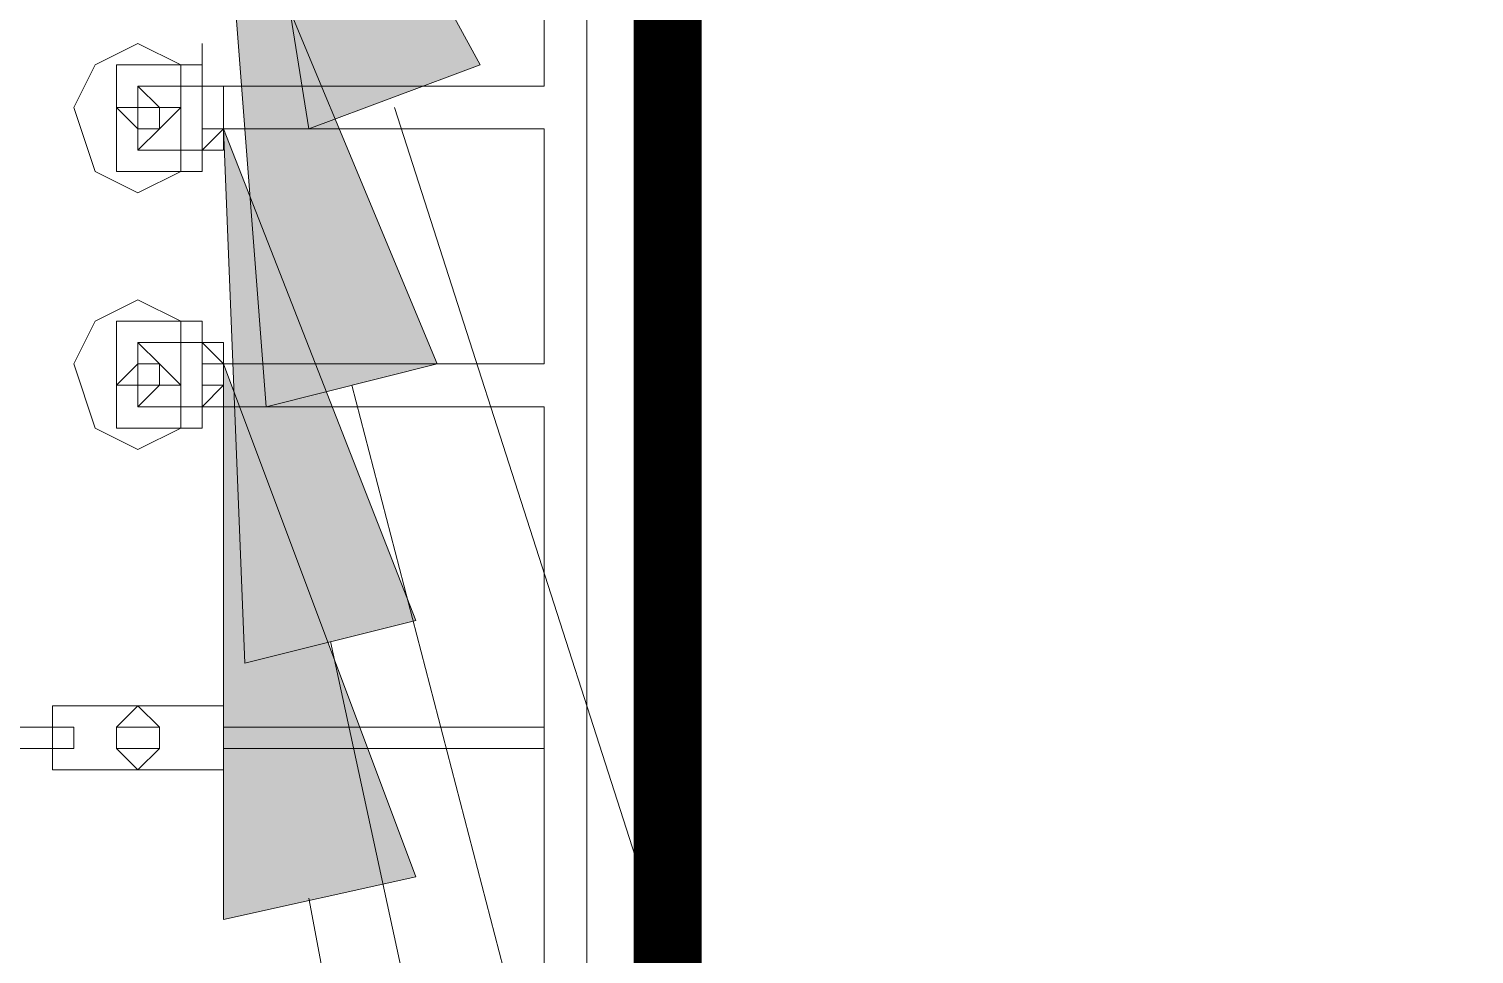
# Model space of a CAD drawing. Header units: inches. Extents: x -1128 to 651, y 96 to 845.
# Drawn here: x -1093.171 to -1091.251, y 690.893 to 692.122 of the extents above; entities that cross this region are included whole.
import ezdxf

# ---------------------------------------------------------------- set-up
doc = ezdxf.new("R2010")
doc.units = ezdxf.units.IN
doc.header["$MEASUREMENT"] = 0
doc.linetypes.add('DIVIDE', pattern=[1.25, 0.5, -0.25, 0, -0.25, 0, -0.25])
doc.layers.add('Cables', color=7, linetype='Continuous', lineweight=0)
doc.layers.add('Layout', color=6, linetype='Continuous', lineweight=18)
doc.layers.add('Layer 1', color=7, linetype='Continuous')

msp = doc.modelspace()

# ---------------------------------------------------------------- hatches: boundary and pattern name
at = {"layer": 'Layer 1', "lineweight": 0}
for points in [[(-1092.7992, 691.9897), (-1092.9127, 692.6997), (-1092.5719, 692.0748)], [(-1092.856, 691.6204), (-1092.9127, 692.3589), (-1092.6288, 691.6772)], [(-1092.8844, 691.2797), (-1092.9127, 691.9897), (-1092.6572, 691.3364)], [(-1092.9127, 690.9389), (-1092.9127, 691.6772), (-1092.6572, 690.9956)]]:
    msp.add_hatch(color=0, dxfattribs=at).paths.add_polyline_path(points)

# ---------------------------------------------------------------- linework, layer by layer
at = {"layer": 'Cables', "color": 0, "lineweight": 0}
for p, q in [((-1092.4868, 692.0464), (-1092.4868, 692.3304)), ((-1092.4868, 691.6772), (-1092.4868, 691.9897))]:
    msp.add_line(p, q, dxfattribs=at)
for points in [[(-1092.4299, 690.2753), (-1092.4299, 693.012)], [(-1093.0264, 692.1032), (-1093.0832, 692.0748), (-1093.1116, 692.0181), (-1093.0832, 691.9328), (-1093.0264, 691.9045), (-1092.9696, 691.9328)], [(-1093.0264, 692.1032), (-1093.0832, 692.0748), (-1093.1116, 692.0181), (-1093.0832, 691.9328), (-1093.0264, 691.9045), (-1092.9696, 691.9328)], [(-1093.0264, 692.1032), (-1092.9696, 692.0748), (-1092.9411, 692.0748), (-1092.9411, 692.0464), (-1092.9127, 692.0464), (-1092.9127, 691.9897), (-1092.9411, 691.9612), (-1092.9411, 691.9328), (-1092.9696, 691.9328)], [(-1093.0264, 692.1032), (-1092.9696, 692.0748), (-1092.9411, 692.0748), (-1092.9411, 692.0464), (-1092.9127, 692.0464), (-1092.9127, 691.9897), (-1092.9411, 691.9612), (-1092.9411, 691.9328), (-1092.9696, 691.9328)], [(-1092.9411, 692.0748), (-1092.9411, 692.1032)], [(-1092.9411, 692.0464), (-1092.9411, 692.0748)], [(-1092.9411, 692.0464), (-1092.9411, 692.0748)], [(-1092.9411, 692.0464), (-1092.9411, 692.0748)], [(-1092.9411, 692.0464), (-1092.9411, 692.0748)], [(-1092.998, 692.0181), (-1093.0264, 692.0464), (-1093.0264, 692.0181), (-1093.0547, 692.0181), (-1093.0264, 691.9897), (-1092.998, 691.9897), (-1092.998, 692.0181), (-1093.0264, 692.0464), (-1093.0264, 692.0181), (-1093.0547, 692.0181), (-1093.0264, 691.9897), (-1092.998, 691.9897), (-1092.998, 692.0181)], [(-1092.998, 692.0181), (-1093.0264, 692.0464), (-1093.0264, 692.0181), (-1093.0547, 692.0181), (-1093.0264, 691.9897), (-1092.998, 691.9897), (-1092.998, 692.0181), (-1093.0264, 692.0464), (-1093.0264, 692.0181), (-1093.0547, 692.0181), (-1093.0264, 691.9897), (-1092.998, 691.9897), (-1092.998, 692.0181), (-1093.0264, 692.0181), (-1093.0264, 691.9897), (-1092.998, 691.9897), (-1092.998, 692.0181), (-1093.0264, 692.0181), (-1093.0264, 691.9897), (-1092.998, 691.9897), (-1092.998, 692.0181)], [(-1092.998, 692.0181), (-1093.0264, 692.0464), (-1093.0264, 692.0181), (-1093.0547, 692.0181), (-1093.0264, 691.9897), (-1092.998, 691.9897), (-1092.998, 692.0181), (-1093.0264, 692.0464), (-1093.0264, 692.0181), (-1093.0547, 692.0181), (-1093.0264, 691.9897), (-1092.998, 691.9897), (-1092.998, 692.0181)], [(-1092.9696, 692.0181), (-1092.998, 692.0181), (-1093.0264, 692.0464), (-1093.0264, 692.0181), (-1093.0547, 692.0181), (-1093.0264, 691.9897), (-1093.0264, 691.9612), (-1092.998, 691.9897), (-1092.9696, 692.0181)], [(-1092.998, 692.0181), (-1093.0264, 692.0464), (-1093.0264, 692.0181), (-1093.0547, 692.0181), (-1093.0264, 691.9897), (-1092.998, 691.9897), (-1092.998, 692.0181)], [(-1092.9127, 692.0464), (-1093.0264, 692.0464)], [(-1092.9411, 692.0181), (-1092.9411, 692.0464)], [(-1092.9411, 692.0181), (-1092.9411, 692.0464)], [(-1092.9411, 692.0181), (-1092.9411, 692.0464)], [(-1092.9411, 691.9612), (-1092.9411, 692.0464)], [(-1092.9411, 691.9612), (-1092.9411, 692.0464)], [(-1092.9411, 692.0181), (-1092.9411, 692.0464)], [(-1092.9127, 692.0464), (-1092.9411, 692.0464)], [(-1092.998, 692.0181), (-1093.0264, 692.0181), (-1093.0264, 691.9897), (-1092.998, 691.9897), (-1092.998, 692.0181), (-1093.0264, 692.0181), (-1093.0264, 691.9897), (-1092.998, 691.9897), (-1092.998, 692.0181)], [(-1092.998, 692.0181), (-1093.0264, 692.0181), (-1093.0264, 691.9897), (-1092.998, 691.9897), (-1092.998, 692.0181), (-1093.0264, 692.0181), (-1093.0264, 691.9897), (-1092.998, 691.9897), (-1092.998, 692.0181)], [(-1092.998, 692.0181), (-1093.0264, 692.0181), (-1093.0264, 691.9897), (-1092.998, 691.9897), (-1092.998, 692.0181), (-1093.0264, 692.0181), (-1093.0264, 691.9897), (-1092.998, 691.9897), (-1092.998, 692.0181)], [(-1092.9411, 691.9897), (-1092.9411, 692.0181)], [(-1092.9411, 691.9612), (-1092.9411, 691.9897)], [(-1092.9411, 691.9612), (-1092.9411, 691.9897)], [(-1092.9411, 691.9612), (-1092.9411, 691.9897)], [(-1092.9411, 691.9897), (-1092.9127, 691.9897)], [(-1092.9127, 691.9897), (-1092.4868, 691.9897)], [(-1093.0264, 691.9612), (-1092.9127, 691.9612)], [(-1093.0264, 691.7625), (-1093.0832, 691.734), (-1093.1116, 691.6772), (-1093.0832, 691.592), (-1093.0264, 691.5636), (-1092.9696, 691.592)], [(-1093.0264, 691.7625), (-1093.0832, 691.734), (-1093.1116, 691.6772), (-1093.0832, 691.592), (-1093.0264, 691.5636), (-1092.9696, 691.592)], [(-1093.0264, 691.7625), (-1092.9696, 691.734), (-1092.9411, 691.734), (-1092.9411, 691.7056), (-1092.9127, 691.6772), (-1092.9127, 691.6489), (-1092.9411, 691.6204), (-1092.9411, 691.592), (-1092.9696, 691.592)], [(-1093.0264, 691.7625), (-1092.9696, 691.734), (-1092.9411, 691.734), (-1092.9411, 691.7056), (-1092.9127, 691.6772), (-1092.9127, 691.6489), (-1092.9411, 691.6204), (-1092.9411, 691.592), (-1092.9696, 691.592)], [(-1092.9411, 691.7056), (-1092.9411, 691.734)], [(-1092.9411, 691.7056), (-1092.9411, 691.734)], [(-1092.9411, 691.7056), (-1092.9411, 691.734)], [(-1092.9411, 691.7056), (-1092.9411, 691.734)], [(-1092.9696, 691.6489), (-1092.998, 691.6772), (-1093.0264, 691.7056), (-1093.0264, 691.6772), (-1093.0547, 691.6489), (-1093.0264, 691.6489), (-1093.0264, 691.6204), (-1092.998, 691.6489), (-1092.9696, 691.6489)], [(-1092.9127, 691.7056), (-1093.0264, 691.7056)], [(-1092.9411, 691.6772), (-1092.9411, 691.7056)], [(-1092.998, 691.6489), (-1092.998, 691.6772), (-1093.0264, 691.6772), (-1093.0547, 691.6489), (-1093.0264, 691.6489), (-1093.0264, 691.6204), (-1092.998, 691.6489), (-1092.998, 691.6772), (-1093.0264, 691.6772), (-1093.0547, 691.6489), (-1093.0264, 691.6489), (-1093.0264, 691.6204), (-1092.998, 691.6489)], [(-1092.998, 691.6489), (-1092.998, 691.6772), (-1093.0264, 691.6772), (-1093.0547, 691.6489), (-1092.998, 691.6489), (-1092.998, 691.6772), (-1093.0264, 691.6772), (-1093.0547, 691.6489), (-1092.998, 691.6489), (-1092.998, 691.6772), (-1093.0264, 691.6772), (-1093.0264, 691.6489), (-1092.998, 691.6489), (-1092.998, 691.6772), (-1093.0264, 691.6772), (-1093.0264, 691.6489), (-1092.998, 691.6489)], [(-1092.998, 691.6489), (-1092.998, 691.6772), (-1093.0264, 691.6772), (-1093.0547, 691.6489), (-1092.998, 691.6489), (-1092.998, 691.6772), (-1093.0264, 691.6772), (-1093.0547, 691.6489), (-1092.998, 691.6489)], [(-1092.998, 691.6489), (-1092.998, 691.6772), (-1093.0264, 691.6772), (-1093.0547, 691.6489), (-1093.0264, 691.6489), (-1093.0264, 691.6204), (-1092.998, 691.6489)], [(-1092.998, 691.6489), (-1092.998, 691.6772), (-1093.0264, 691.6772), (-1093.0264, 691.6489), (-1092.998, 691.6489), (-1092.998, 691.6772), (-1093.0264, 691.6772), (-1093.0264, 691.6489), (-1092.998, 691.6489), (-1092.998, 691.6772), (-1093.0264, 691.6772), (-1093.0264, 691.6489), (-1092.998, 691.6489), (-1092.998, 691.6772), (-1093.0264, 691.6772), (-1093.0264, 691.6489), (-1092.998, 691.6489)], [(-1092.998, 691.6489), (-1092.998, 691.6772), (-1093.0264, 691.6772), (-1093.0264, 691.6489), (-1092.998, 691.6489), (-1092.998, 691.6772), (-1093.0264, 691.6772), (-1093.0264, 691.6489), (-1092.998, 691.6489)], [(-1092.9411, 691.6489), (-1092.9411, 691.6772)], [(-1092.9411, 691.6489), (-1092.9411, 691.6772)], [(-1092.9411, 691.6489), (-1092.9411, 691.6772)], [(-1092.9411, 691.6489), (-1092.9411, 691.6772)], [(-1092.9127, 691.6772), (-1092.9411, 691.6772)], [(-1092.9411, 691.6204), (-1092.9411, 691.6489)], [(-1092.9411, 691.6204), (-1092.9411, 691.6489)], [(-1092.9411, 691.6204), (-1092.9411, 691.6489)], [(-1092.9411, 691.6204), (-1092.9411, 691.6489)], [(-1092.9411, 691.6204), (-1092.9411, 691.6489)], [(-1092.9411, 691.6489), (-1092.9127, 691.6489)], [(-1093.0264, 691.6204), (-1092.9127, 691.6204)], [(-1092.9127, 691.6204), (-1092.4868, 691.6204)], [(-1092.4868, 690.2753), (-1092.4868, 691.6204)], [(-1093.1399, 691.1661), (-1093.1399, 691.1376), (-1093.1399, 691.2228), (-1093.1399, 691.1661)], [(-1093.1399, 691.2228), (-1093.0264, 691.2228)], [(-1092.998, 691.1661), (-1092.998, 691.1945), (-1093.0264, 691.2228), (-1093.0547, 691.1945), (-1093.0547, 691.1661), (-1093.0264, 691.1376), (-1092.998, 691.1661)], [(-1093.0547, 691.1661), (-1093.0264, 691.1376), (-1092.998, 691.1661), (-1092.998, 691.1945), (-1093.0264, 691.2228), (-1093.0547, 691.1945), (-1093.0547, 691.1661)], [(-1092.9127, 691.2228), (-1093.0264, 691.2228)], [(-1093.7932, 691.1945), (-1093.1116, 691.1945)], [(-1092.998, 691.1661), (-1092.998, 691.1945), (-1093.0264, 691.1945), (-1093.0547, 691.1945), (-1093.0547, 691.1661), (-1092.998, 691.1661), (-1092.998, 691.1945), (-1093.0547, 691.1945), (-1093.0547, 691.1661), (-1092.998, 691.1661)], [(-1092.998, 691.1661), (-1092.998, 691.1945), (-1093.0264, 691.1945), (-1093.0547, 691.1945), (-1093.0547, 691.1661), (-1092.998, 691.1661)], [(-1092.998, 691.1661), (-1092.998, 691.1945), (-1093.0264, 691.1945), (-1093.0547, 691.1945), (-1093.0547, 691.1661), (-1092.998, 691.1661)], [(-1093.7932, 691.1661), (-1093.1116, 691.1661)], [(-1092.9127, 691.1661), (-1092.4868, 691.1661)], [(-1093.0264, 691.1376), (-1093.1399, 691.1376)], [(-1093.0264, 691.1376), (-1092.9127, 691.1376)]]:
    msp.add_lwpolyline(points, dxfattribs=at)
for points, knots in [([(-1093.0547, 691.9328), (-1093.0547, 691.9328), (-1093.0547, 692.0748), (-1093.0547, 692.0748), (-1093.0547, 692.0748), (-1093.0547, 691.9328), (-1093.0547, 691.9328)], [0, 0, 0, 0, 1, 1, 1, 2, 2, 2, 2]), ([(-1092.9696, 692.0748), (-1092.9696, 692.0748), (-1093.0547, 692.0748), (-1093.0547, 692.0748), (-1093.0547, 692.0748), (-1092.9696, 692.0748), (-1092.9696, 692.0748)], [0, 0, 0, 0, 1, 1, 1, 2, 2, 2, 2]), ([(-1093.0547, 692.0748), (-1093.0547, 692.0748), (-1093.0547, 691.9328), (-1093.0547, 691.9328), (-1093.0547, 691.9328), (-1093.0547, 692.0748), (-1093.0547, 692.0748)], [0, 0, 0, 0, 1, 1, 1, 2, 2, 2, 2]), ([(-1093.0547, 692.0748), (-1093.0547, 692.0748), (-1092.9696, 692.0748), (-1092.9696, 692.0748), (-1092.9696, 692.0748), (-1093.0547, 692.0748), (-1093.0547, 692.0748)], [0, 0, 0, 0, 1, 1, 1, 2, 2, 2, 2]), ([(-1092.9696, 692.0748), (-1092.9696, 692.0748), (-1092.9411, 692.0748), (-1092.9411, 692.0748), (-1092.9411, 692.0748), (-1092.9696, 692.0748), (-1092.9696, 692.0748)], [0, 0, 0, 0, 1, 1, 1, 2, 2, 2, 2]), ([(-1092.9696, 691.9328), (-1092.9696, 691.9328), (-1092.9696, 692.0748), (-1092.9696, 692.0748), (-1092.9696, 692.0748), (-1092.9696, 691.9328), (-1092.9696, 691.9328), (-1092.9696, 691.9328), (-1092.9696, 692.0748), (-1092.9696, 692.0748), (-1092.9696, 692.0748), (-1092.9696, 691.9328), (-1092.9696, 691.9328), (-1092.9696, 691.9328), (-1092.9411, 691.9328), (-1092.9411, 691.9328), (-1092.9411, 691.9328), (-1092.9696, 691.9328), (-1092.9696, 691.9328)], [0, 0, 0, 0, 1, 1, 1, 2, 2, 2, 3, 3, 3, 4, 4, 4, 5, 5, 5, 6, 6, 6, 6]), ([(-1092.9696, 692.0748), (-1092.9696, 692.0748), (-1092.9696, 691.9328), (-1092.9696, 691.9328), (-1092.9696, 691.9328), (-1092.9696, 692.0748), (-1092.9696, 692.0748)], [0, 0, 0, 0, 1, 1, 1, 2, 2, 2, 2]), ([(-1092.9411, 692.0748), (-1092.9411, 692.0748), (-1092.9696, 692.0748), (-1092.9696, 692.0748), (-1092.9696, 692.0748), (-1092.9411, 692.0748), (-1092.9411, 692.0748), (-1092.9411, 692.0748), (-1092.9411, 691.9328), (-1092.9411, 691.9328), (-1092.9411, 691.9328), (-1092.9411, 692.0748), (-1092.9411, 692.0748)], [0, 0, 0, 0, 1, 1, 1, 2, 2, 2, 3, 3, 3, 4, 4, 4, 4]), ([(-1092.9696, 691.9328), (-1092.9696, 691.9328), (-1092.9696, 692.0748), (-1092.9696, 692.0748), (-1092.9696, 692.0748), (-1092.9696, 691.9328), (-1092.9696, 691.9328)], [0, 0, 0, 0, 1, 1, 1, 2, 2, 2, 2]), ([(-1092.9411, 691.9328), (-1092.9411, 691.9328), (-1092.9411, 692.0748), (-1092.9411, 692.0748), (-1092.9411, 692.0748), (-1092.9411, 691.9328), (-1092.9411, 691.9328)], [0, 0, 0, 0, 1, 1, 1, 2, 2, 2, 2]), ([(-1092.9411, 692.0181), (-1092.9411, 692.0181), (-1092.9411, 692.0748), (-1092.9411, 692.0748), (-1092.9411, 692.0748), (-1092.9411, 692.0181), (-1092.9411, 692.0181)], [0, 0, 0, 0, 1, 1, 1, 2, 2, 2, 2]), ([(-1092.9411, 692.0748), (-1092.9411, 692.0748), (-1092.9411, 692.0181), (-1092.9411, 692.0181), (-1092.9411, 692.0181), (-1092.9411, 692.0748), (-1092.9411, 692.0748), (-1092.9411, 692.0748), (-1092.9411, 692.0181), (-1092.9411, 692.0181), (-1092.9411, 692.0181), (-1092.9411, 692.0748), (-1092.9411, 692.0748)], [0, 0, 0, 0, 1, 1, 1, 2, 2, 2, 3, 3, 3, 4, 4, 4, 4]), ([(-1092.9411, 692.0464), (-1092.9411, 692.0464), (-1092.9411, 692.0181), (-1092.9411, 692.0181), (-1092.9411, 692.0181), (-1092.9411, 692.0464), (-1092.9411, 692.0464), (-1092.9411, 692.0464), (-1092.9411, 691.9612), (-1092.9411, 691.9612), (-1092.9411, 691.9612), (-1092.9411, 692.0464), (-1092.9411, 692.0464)], [0, 0, 0, 0, 1, 1, 1, 2, 2, 2, 3, 3, 3, 4, 4, 4, 4]), ([(-1092.9411, 692.0464), (-1092.9411, 692.0464), (-1092.9411, 691.9612), (-1092.9411, 691.9612), (-1092.9411, 691.9612), (-1092.9411, 692.0464), (-1092.9411, 692.0464)], [0, 0, 0, 0, 1, 1, 1, 2, 2, 2, 2]), ([(-1092.9411, 691.9612), (-1092.9411, 691.9612), (-1092.9411, 692.0464), (-1092.9411, 692.0464), (-1092.9411, 692.0464), (-1092.9411, 691.9612), (-1092.9411, 691.9612), (-1092.9411, 691.9612), (-1092.9411, 692.0464), (-1092.9411, 692.0464), (-1092.9411, 692.0464), (-1092.9411, 691.9612), (-1092.9411, 691.9612)], [0, 0, 0, 0, 1, 1, 1, 2, 2, 2, 3, 3, 3, 4, 4, 4, 4]), ([(-1092.9411, 692.0181), (-1092.9411, 692.0181), (-1092.9411, 692.0464), (-1092.9411, 692.0464), (-1092.9411, 692.0464), (-1092.9411, 692.0181), (-1092.9411, 692.0181)], [0, 0, 0, 0, 1, 1, 1, 2, 2, 2, 2]), ([(-1092.9411, 692.0464), (-1092.9411, 692.0464), (-1092.9411, 691.9612), (-1092.9411, 691.9612), (-1092.9411, 691.9612), (-1092.9411, 692.0464), (-1092.9411, 692.0464)], [0, 0, 0, 0, 1, 1, 1, 2, 2, 2, 2]), ([(-1092.9411, 692.0181), (-1092.9411, 692.0181), (-1092.9411, 692.0464), (-1092.9411, 692.0464), (-1092.9411, 692.0464), (-1092.9411, 692.0181), (-1092.9411, 692.0181)], [0, 0, 0, 0, 1, 1, 1, 2, 2, 2, 2]), ([(-1092.9411, 692.0464), (-1092.9411, 692.0464), (-1092.9411, 692.0181), (-1092.9411, 692.0181), (-1092.9411, 692.0181), (-1092.9411, 692.0464), (-1092.9411, 692.0464)], [0, 0, 0, 0, 1, 1, 1, 2, 2, 2, 2]), ([(-1092.9411, 692.0464), (-1092.9411, 692.0464), (-1092.9411, 691.9612), (-1092.9411, 691.9612), (-1092.9411, 691.9612), (-1092.9411, 692.0464), (-1092.9411, 692.0464), (-1092.9411, 692.0464), (-1092.9411, 691.9612), (-1092.9411, 691.9612), (-1092.9411, 691.9612), (-1092.9411, 692.0464), (-1092.9411, 692.0464)], [0, 0, 0, 0, 1, 1, 1, 2, 2, 2, 3, 3, 3, 4, 4, 4, 4]), ([(-1092.9411, 691.9897), (-1092.9411, 691.9897), (-1092.9411, 692.0464), (-1092.9411, 692.0464), (-1092.9411, 692.0464), (-1092.9411, 691.9897), (-1092.9411, 691.9897)], [0, 0, 0, 0, 1, 1, 1, 2, 2, 2, 2]), ([(-1092.9127, 692.0464), (-1092.9127, 692.0464), (-1092.9127, 691.9897), (-1092.9127, 691.9897), (-1092.9127, 691.9897), (-1092.9127, 692.0464), (-1092.9127, 692.0464), (-1092.9127, 692.0464), (-1092.4868, 692.0464), (-1092.4868, 692.0464)], [0, 0, 0, 0, 1, 1, 1, 2, 2, 2, 3, 3, 3, 3]), ([(-1092.9411, 691.9612), (-1092.9411, 691.9612), (-1092.9411, 691.9897), (-1092.9411, 691.9897), (-1092.9411, 691.9897), (-1092.9411, 691.9612), (-1092.9411, 691.9612)], [0, 0, 0, 0, 1, 1, 1, 2, 2, 2, 2]), ([(-1092.9411, 691.9897), (-1092.9411, 691.9897), (-1092.9411, 691.9612), (-1092.9411, 691.9612), (-1092.9411, 691.9612), (-1092.9411, 691.9897), (-1092.9411, 691.9897), (-1092.9411, 691.9897), (-1092.9411, 691.9612), (-1092.9411, 691.9612), (-1092.9411, 691.9612), (-1092.9411, 691.9897), (-1092.9411, 691.9897)], [0, 0, 0, 0, 1, 1, 1, 2, 2, 2, 3, 3, 3, 4, 4, 4, 4]), ([(-1092.9696, 691.9328), (-1092.9696, 691.9328), (-1093.0547, 691.9328), (-1093.0547, 691.9328), (-1093.0547, 691.9328), (-1092.9696, 691.9328), (-1092.9696, 691.9328)], [0, 0, 0, 0, 1, 1, 1, 2, 2, 2, 2]), ([(-1093.0547, 691.9328), (-1093.0547, 691.9328), (-1092.9696, 691.9328), (-1092.9696, 691.9328), (-1092.9696, 691.9328), (-1093.0547, 691.9328), (-1093.0547, 691.9328)], [0, 0, 0, 0, 1, 1, 1, 2, 2, 2, 2]), ([(-1092.9696, 691.9328), (-1092.9696, 691.9328), (-1092.9411, 691.9328), (-1092.9411, 691.9328), (-1092.9411, 691.9328), (-1092.9696, 691.9328), (-1092.9696, 691.9328)], [0, 0, 0, 0, 1, 1, 1, 2, 2, 2, 2]), ([(-1093.0547, 691.592), (-1093.0547, 691.592), (-1093.0547, 691.734), (-1093.0547, 691.734), (-1093.0547, 691.734), (-1093.0547, 691.592), (-1093.0547, 691.592)], [0, 0, 0, 0, 1, 1, 1, 2, 2, 2, 2]), ([(-1092.9696, 691.734), (-1092.9696, 691.734), (-1093.0547, 691.734), (-1093.0547, 691.734), (-1093.0547, 691.734), (-1092.9696, 691.734), (-1092.9696, 691.734)], [0, 0, 0, 0, 1, 1, 1, 2, 2, 2, 2]), ([(-1093.0547, 691.734), (-1093.0547, 691.734), (-1093.0547, 691.592), (-1093.0547, 691.592), (-1093.0547, 691.592), (-1093.0547, 691.734), (-1093.0547, 691.734)], [0, 0, 0, 0, 1, 1, 1, 2, 2, 2, 2]), ([(-1093.0547, 691.734), (-1093.0547, 691.734), (-1092.9696, 691.734), (-1092.9696, 691.734), (-1092.9696, 691.734), (-1093.0547, 691.734), (-1093.0547, 691.734)], [0, 0, 0, 0, 1, 1, 1, 2, 2, 2, 2]), ([(-1092.9696, 691.592), (-1092.9696, 691.592), (-1092.9696, 691.734), (-1092.9696, 691.734), (-1092.9696, 691.734), (-1092.9696, 691.592), (-1092.9696, 691.592), (-1092.9696, 691.592), (-1093.0547, 691.592), (-1093.0547, 691.592), (-1093.0547, 691.592), (-1092.9696, 691.592), (-1092.9696, 691.592)], [0, 0, 0, 0, 1, 1, 1, 2, 2, 2, 3, 3, 3, 4, 4, 4, 4]), ([(-1092.9411, 691.734), (-1092.9411, 691.734), (-1092.9696, 691.734), (-1092.9696, 691.734), (-1092.9696, 691.734), (-1092.9411, 691.734), (-1092.9411, 691.734)], [0, 0, 0, 0, 1, 1, 1, 2, 2, 2, 2]), ([(-1092.9696, 691.734), (-1092.9696, 691.734), (-1092.9411, 691.734), (-1092.9411, 691.734), (-1092.9411, 691.734), (-1092.9696, 691.734), (-1092.9696, 691.734), (-1092.9696, 691.734), (-1092.9696, 691.592), (-1092.9696, 691.592), (-1092.9696, 691.592), (-1092.9696, 691.734), (-1092.9696, 691.734), (-1092.9696, 691.734), (-1092.9696, 691.592), (-1092.9696, 691.592), (-1092.9696, 691.592), (-1092.9696, 691.734), (-1092.9696, 691.734)], [0, 0, 0, 0, 1, 1, 1, 2, 2, 2, 3, 3, 3, 4, 4, 4, 5, 5, 5, 6, 6, 6, 6]), ([(-1092.9696, 691.592), (-1092.9696, 691.592), (-1092.9696, 691.734), (-1092.9696, 691.734), (-1092.9696, 691.734), (-1092.9696, 691.592), (-1092.9696, 691.592)], [0, 0, 0, 0, 1, 1, 1, 2, 2, 2, 2]), ([(-1092.9411, 691.592), (-1092.9411, 691.592), (-1092.9411, 691.734), (-1092.9411, 691.734), (-1092.9411, 691.734), (-1092.9411, 691.592), (-1092.9411, 691.592)], [0, 0, 0, 0, 1, 1, 1, 2, 2, 2, 2]), ([(-1092.9411, 691.734), (-1092.9411, 691.734), (-1092.9411, 691.592), (-1092.9411, 691.592), (-1092.9411, 691.592), (-1092.9411, 691.734), (-1092.9411, 691.734)], [0, 0, 0, 0, 1, 1, 1, 2, 2, 2, 2]), ([(-1092.9411, 691.7056), (-1092.9411, 691.7056), (-1092.9411, 691.6204), (-1092.9411, 691.6204), (-1092.9411, 691.6204), (-1092.9411, 691.7056), (-1092.9411, 691.7056)], [0, 0, 0, 0, 1, 1, 1, 2, 2, 2, 2]), ([(-1092.9411, 691.7056), (-1092.9411, 691.7056), (-1092.9411, 691.6489), (-1092.9411, 691.6489), (-1092.9411, 691.6489), (-1092.9411, 691.7056), (-1092.9411, 691.7056)], [0, 0, 0, 0, 1, 1, 1, 2, 2, 2, 2]), ([(-1092.9411, 691.7056), (-1092.9411, 691.7056), (-1092.9411, 691.6204), (-1092.9411, 691.6204), (-1092.9411, 691.6204), (-1092.9411, 691.7056), (-1092.9411, 691.7056)], [0, 0, 0, 0, 1, 1, 1, 2, 2, 2, 2]), ([(-1092.9411, 691.7056), (-1092.9411, 691.7056), (-1092.9411, 691.6204), (-1092.9411, 691.6204), (-1092.9411, 691.6204), (-1092.9411, 691.7056), (-1092.9411, 691.7056), (-1092.9411, 691.7056), (-1092.9411, 691.6204), (-1092.9411, 691.6204), (-1092.9411, 691.6204), (-1092.9411, 691.7056), (-1092.9411, 691.7056)], [0, 0, 0, 0, 1, 1, 1, 2, 2, 2, 3, 3, 3, 4, 4, 4, 4]), ([(-1092.9411, 691.7056), (-1092.9411, 691.7056), (-1092.9411, 691.6489), (-1092.9411, 691.6489), (-1092.9411, 691.6489), (-1092.9411, 691.7056), (-1092.9411, 691.7056), (-1092.9411, 691.7056), (-1092.9411, 691.6204), (-1092.9411, 691.6204), (-1092.9411, 691.6204), (-1092.9411, 691.7056), (-1092.9411, 691.7056)], [0, 0, 0, 0, 1, 1, 1, 2, 2, 2, 3, 3, 3, 4, 4, 4, 4]), ([(-1092.9411, 691.6489), (-1092.9411, 691.6489), (-1092.9411, 691.7056), (-1092.9411, 691.7056), (-1092.9411, 691.7056), (-1092.9411, 691.6489), (-1092.9411, 691.6489)], [0, 0, 0, 0, 1, 1, 1, 2, 2, 2, 2]), ([(-1092.9411, 691.7056), (-1092.9411, 691.7056), (-1092.9411, 691.6204), (-1092.9411, 691.6204), (-1092.9411, 691.6204), (-1092.9411, 691.7056), (-1092.9411, 691.7056), (-1092.9411, 691.7056), (-1092.9411, 691.6489), (-1092.9411, 691.6489), (-1092.9411, 691.6489), (-1092.9411, 691.7056), (-1092.9411, 691.7056), (-1092.9411, 691.7056), (-1092.9411, 691.6204), (-1092.9411, 691.6204), (-1092.9411, 691.6204), (-1092.9411, 691.7056), (-1092.9411, 691.7056)], [0, 0, 0, 0, 1, 1, 1, 2, 2, 2, 3, 3, 3, 4, 4, 4, 5, 5, 5, 6, 6, 6, 6]), ([(-1092.9411, 691.7056), (-1092.9411, 691.7056), (-1092.9411, 691.6204), (-1092.9411, 691.6204), (-1092.9411, 691.6204), (-1092.9411, 691.7056), (-1092.9411, 691.7056)], [0, 0, 0, 0, 1, 1, 1, 2, 2, 2, 2]), ([(-1092.9411, 691.7056), (-1092.9411, 691.7056), (-1092.9411, 691.6772), (-1092.9411, 691.6772), (-1092.9411, 691.6772), (-1092.9411, 691.7056), (-1092.9411, 691.7056), (-1092.9411, 691.7056), (-1092.9411, 691.6772), (-1092.9411, 691.6772), (-1092.9411, 691.6772), (-1092.9411, 691.7056), (-1092.9411, 691.7056)], [0, 0, 0, 0, 1, 1, 1, 2, 2, 2, 3, 3, 3, 4, 4, 4, 4]), ([(-1092.9411, 691.6772), (-1092.9411, 691.6772), (-1092.9411, 691.7056), (-1092.9411, 691.7056), (-1092.9411, 691.7056), (-1092.9411, 691.6772), (-1092.9411, 691.6772)], [0, 0, 0, 0, 1, 1, 1, 2, 2, 2, 2]), ([(-1092.9411, 691.6489), (-1092.9411, 691.6489), (-1092.9411, 691.6772), (-1092.9411, 691.6772), (-1092.9411, 691.6772), (-1092.9411, 691.6489), (-1092.9411, 691.6489)], [0, 0, 0, 0, 1, 1, 1, 2, 2, 2, 2]), ([(-1092.9127, 691.6772), (-1092.9127, 691.6772), (-1092.9127, 691.6204), (-1092.9127, 691.6204), (-1092.9127, 691.6204), (-1092.9127, 691.6772), (-1092.9127, 691.6772), (-1092.9127, 691.6772), (-1092.4868, 691.6772), (-1092.4868, 691.6772)], [0, 0, 0, 0, 1, 1, 1, 2, 2, 2, 3, 3, 3, 3]), ([(-1092.9411, 691.6204), (-1092.9411, 691.6204), (-1092.9411, 691.6489), (-1092.9411, 691.6489), (-1092.9411, 691.6489), (-1092.9411, 691.6204), (-1092.9411, 691.6204)], [0, 0, 0, 0, 1, 1, 1, 2, 2, 2, 2]), ([(-1092.9411, 691.6489), (-1092.9411, 691.6489), (-1092.9411, 691.6204), (-1092.9411, 691.6204), (-1092.9411, 691.6204), (-1092.9411, 691.6489), (-1092.9411, 691.6489), (-1092.9411, 691.6489), (-1092.9411, 691.6204), (-1092.9411, 691.6204), (-1092.9411, 691.6204), (-1092.9411, 691.6489), (-1092.9411, 691.6489)], [0, 0, 0, 0, 1, 1, 1, 2, 2, 2, 3, 3, 3, 4, 4, 4, 4]), ([(-1092.9696, 691.592), (-1092.9696, 691.592), (-1093.0547, 691.592), (-1093.0547, 691.592), (-1093.0547, 691.592), (-1092.9696, 691.592), (-1092.9696, 691.592), (-1092.9696, 691.592), (-1092.9411, 691.592), (-1092.9411, 691.592), (-1092.9411, 691.592), (-1092.9696, 691.592), (-1092.9696, 691.592)], [0, 0, 0, 0, 1, 1, 1, 2, 2, 2, 3, 3, 3, 4, 4, 4, 4]), ([(-1092.9696, 691.592), (-1092.9696, 691.592), (-1092.9411, 691.592), (-1092.9411, 691.592), (-1092.9411, 691.592), (-1092.9696, 691.592), (-1092.9696, 691.592)], [0, 0, 0, 0, 1, 1, 1, 2, 2, 2, 2]), ([(-1093.7932, 691.1945), (-1093.7932, 691.1945), (-1093.7932, 691.1661), (-1093.7932, 691.1661), (-1093.7932, 691.1661), (-1093.7932, 691.1945), (-1093.7932, 691.1945), (-1093.7932, 691.1945), (-1093.1116, 691.1945), (-1093.1116, 691.1945)], [0, 0, 0, 0, 1, 1, 1, 2, 2, 2, 3, 3, 3, 3]), ([(-1093.1116, 691.1661), (-1093.1116, 691.1661), (-1093.1116, 691.1945), (-1093.1116, 691.1945), (-1093.1116, 691.1945), (-1093.1116, 691.1661), (-1093.1116, 691.1661)], [0, 0, 0, 0, 1, 1, 1, 2, 2, 2, 2]), ([(-1093.1116, 691.1945), (-1093.1116, 691.1945), (-1093.1116, 691.1661), (-1093.1116, 691.1661), (-1093.1116, 691.1661), (-1093.1116, 691.1945), (-1093.1116, 691.1945)], [0, 0, 0, 0, 1, 1, 1, 2, 2, 2, 2]), ([(-1092.9127, 691.1945), (-1092.9127, 691.1945), (-1092.9127, 691.1661), (-1092.9127, 691.1661), (-1092.9127, 691.1661), (-1092.9127, 691.1945), (-1092.9127, 691.1945), (-1092.9127, 691.1945), (-1092.4868, 691.1945), (-1092.4868, 691.1945)], [0, 0, 0, 0, 1, 1, 1, 2, 2, 2, 3, 3, 3, 3])]:
    msp.add_open_spline(points, degree=3, knots=knots, dxfattribs=at)
at = {"layer": 'Layer 1', "color": 0, "lineweight": 0}
for points in [[(-1092.7992, 691.9897), (-1092.9127, 692.6997), (-1092.5719, 692.0748), (-1092.7992, 691.9897)], [(-1092.856, 691.6204), (-1092.9127, 692.3589), (-1092.6288, 691.6772), (-1092.856, 691.6204)], [(-1092.9127, 692.0181), (-1092.9127, 692.0464), (-1092.9127, 691.9612), (-1092.9127, 692.0181)], [(-1092.9127, 692.0181), (-1092.9127, 691.9897), (-1092.9127, 692.0464), (-1092.9127, 692.0181)], [(-1092.8844, 691.2797), (-1092.9127, 691.9897), (-1092.6572, 691.3364), (-1092.8844, 691.2797)], [(-1092.9127, 691.6489), (-1092.9127, 691.7056), (-1092.9127, 691.6204), (-1092.9127, 691.6489)], [(-1092.9127, 691.6489), (-1092.9127, 691.6204), (-1092.9127, 691.6772), (-1092.9127, 691.6489)], [(-1092.9127, 690.9389), (-1092.9127, 691.6772), (-1092.6572, 690.9956), (-1092.9127, 690.9389)], [(-1092.7424, 691.6489), (-1088.1132, 673.842)], [(-1092.7708, 691.3081), (-1088.1132, 669.866)], [(-1092.9127, 691.1661), (-1092.9127, 691.2228), (-1092.9127, 691.1376), (-1092.9127, 691.1661)], [(-1092.7992, 690.9672), (-1088.1132, 665.9184)]]:
    msp.add_lwpolyline(points, dxfattribs=at)
at = {"layer": 'Layer 1', "color": 0, "lineweight": 5}
msp.add_lwpolyline([(-1092.6855, 692.0181), (-1088.1132, 677.7896)], dxfattribs=at)
at = {"layer": 'Layer 1', "color": 0, "lineweight": 0}
for points, knots in [([(-1092.9127, 692.0464), (-1092.9127, 692.0464), (-1092.9127, 691.9897), (-1092.9127, 691.9897), (-1092.9127, 691.9897), (-1092.9127, 692.0464), (-1092.9127, 692.0464), (-1092.9127, 692.0464), (-1092.9127, 691.9897), (-1092.9127, 691.9897), (-1092.9127, 691.9897), (-1092.9127, 692.0464), (-1092.9127, 692.0464)], [0, 0, 0, 0, 1, 1, 1, 2, 2, 2, 3, 3, 3, 4, 4, 4, 4]), ([(-1092.9127, 691.6772), (-1092.9127, 691.6772), (-1092.9127, 691.6489), (-1092.9127, 691.6489), (-1092.9127, 691.6489), (-1092.9127, 691.6772), (-1092.9127, 691.6772), (-1092.9127, 691.6772), (-1092.9127, 691.6489), (-1092.9127, 691.6489), (-1092.9127, 691.6489), (-1092.9127, 691.6772), (-1092.9127, 691.6772)], [0, 0, 0, 0, 1, 1, 1, 2, 2, 2, 3, 3, 3, 4, 4, 4, 4]), ([(-1092.9127, 691.1661), (-1092.9127, 691.1661), (-1092.9127, 691.1945), (-1092.9127, 691.1945), (-1092.9127, 691.1945), (-1092.9127, 691.1661), (-1092.9127, 691.1661)], [0, 0, 0, 0, 1, 1, 1, 2, 2, 2, 2])]:
    msp.add_open_spline(points, degree=3, knots=knots, dxfattribs=at)
at = {"layer": 'Layout', "linetype": 'DIVIDE', "ltscale": 2, "const_width": 0.0902}
msp.add_lwpolyline([(-1101.3476, 681.8286), (-1092.3226, 681.8286), (-1092.3226, 698.9761), (-1101.3476, 698.9761)], close=True, dxfattribs=at)
msp.add_lwpolyline([(-1101.3476, 681.8286), (-1092.3226, 681.8286), (-1092.3226, 698.9761), (-1101.3476, 698.9761)], close=True, dxfattribs=at)

doc.saveas('drawing.dxf')
